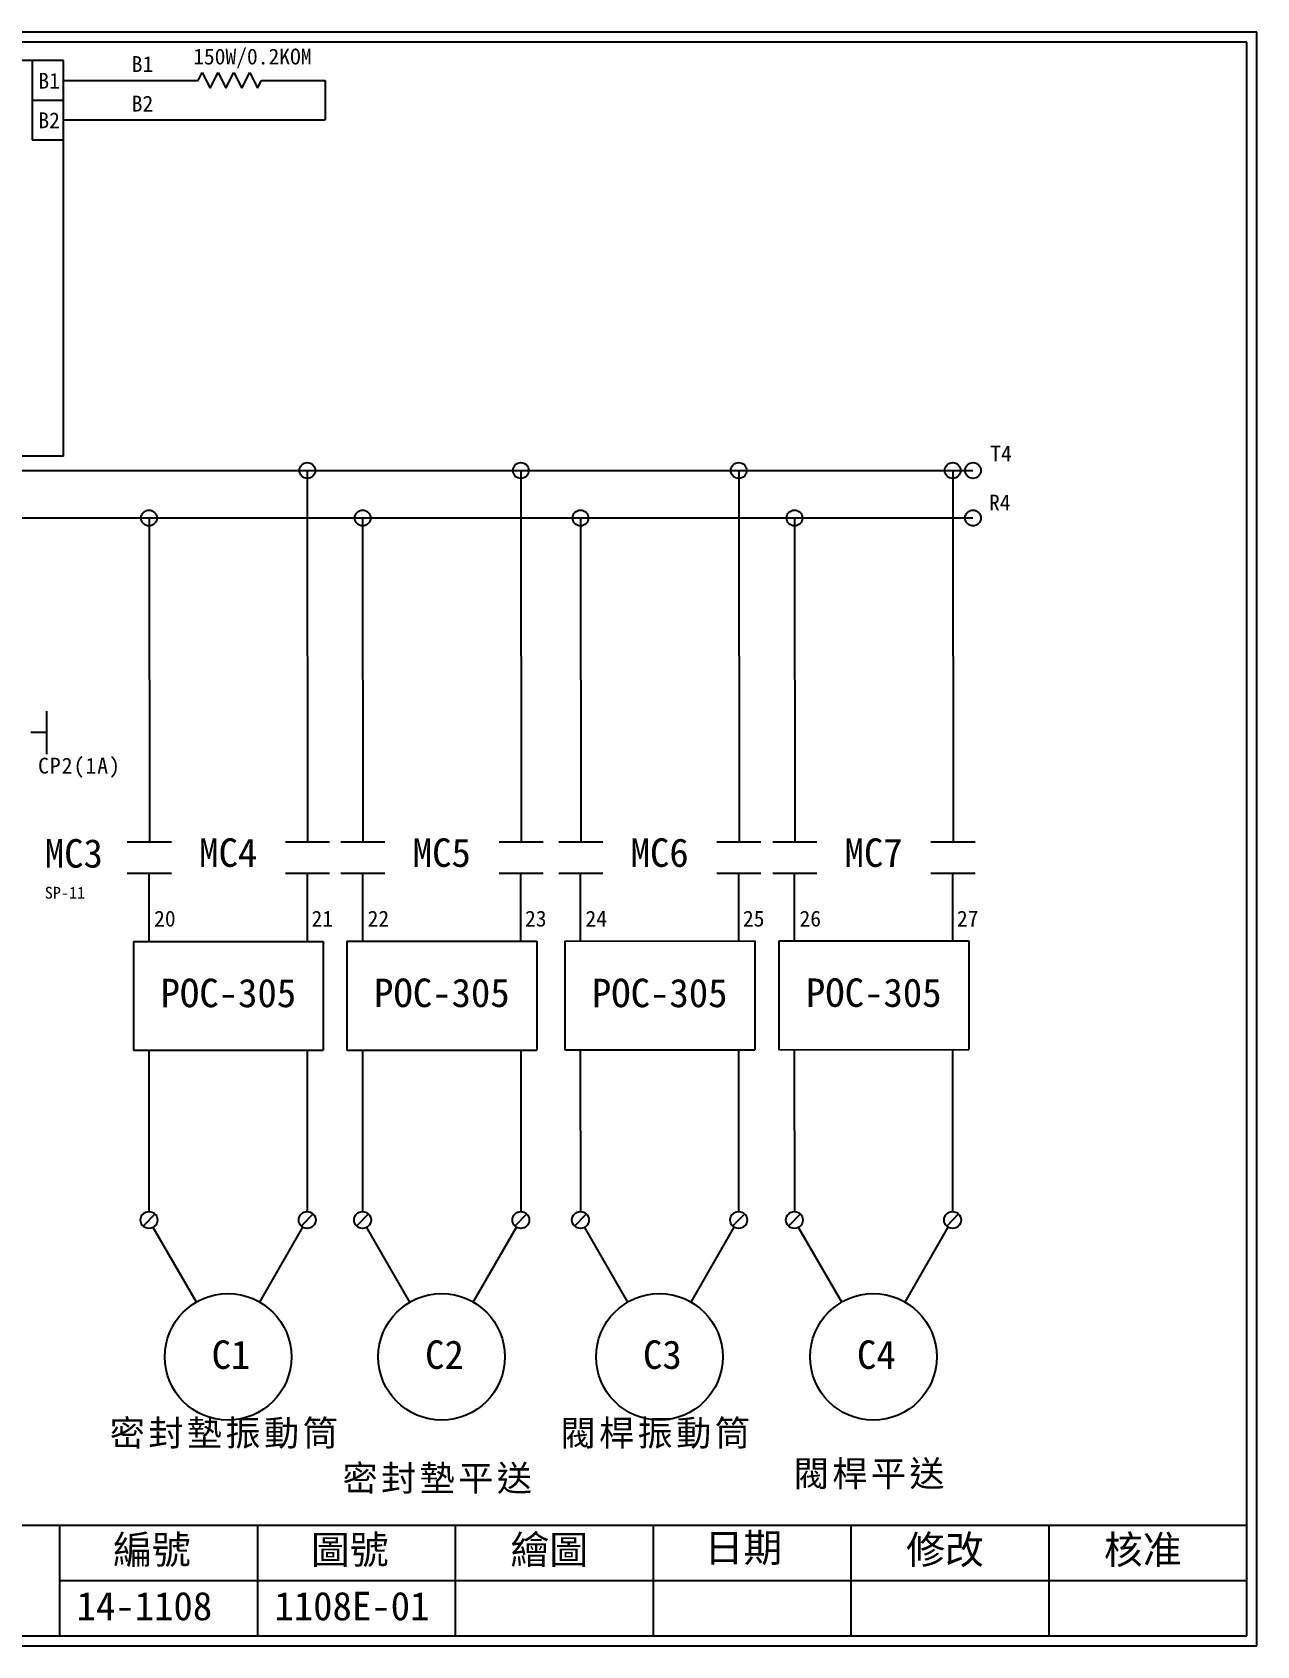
# Model space of a CAD drawing. Extents: x 10 to 297, y 3 to 207.
# Drawn here: x 142.3 to 297, y 3 to 207 of the extents above; entities that cross this region are included whole.
import ezdxf

# ---------------------------------------------------------------- set-up
doc = ezdxf.new("R2010")
doc.units = 0
doc.linetypes.add('HIDDEN9', pattern=[3.5, 2, -1.5])
doc.layers.get('0').update_dxf_attribs({"linetype": 'CONTINUOUS'})
doc.layers.add('圖框層', color=7, linetype='CONTINUOUS')
doc.layers.add('標尺寸層', color=3, linetype='CONTINUOUS')
doc.styles.add('STSL', font='kaiu.ttf')
doc.styles.add('標楷體', font='kaiu.ttf')

msp = doc.modelspace()

# ---------------------------------------------------------------- linework, layer by layer
for p, q in [((146.21, 203.39), (119.06, 203.39)), ((142.26, 203.39), (142.26, 198.39)), ((146.21, 153.39), (146.21, 203.39)), ((146.21, 198.39), (146.21, 203.39)), ((146.21, 200.89), (163.24, 200.89)), ((163.24, 200.89), (163.74, 201.89)), ((163.74, 201.89), (164.74, 199.89)), ((164.74, 199.89), (165.74, 201.89)), ((165.74, 201.89), (166.74, 199.89)), ((166.74, 199.89), (167.74, 201.89)), ((167.74, 201.89), (168.74, 199.89)), ((168.74, 199.89), (169.74, 201.89)), ((169.74, 201.89), (170.74, 199.89)), ((170.74, 199.89), (171.24, 200.89)), ((171.24, 200.89), (179.27, 200.89)), ((179.27, 200.89), (179.27, 195.89)), ((142.26, 198.39), (146.21, 198.39)), ((142.26, 198.39), (142.26, 193.39)), ((146.21, 193.39), (146.21, 198.39)), ((146.21, 195.89), (179.27, 195.89)), ((142.26, 193.39), (146.21, 193.39)), ((146.21, 153.39), (119.06, 153.39)), ((177.02, 151.57), (177.06, 104.63)), ((204.01, 151.57), (204.04, 104.63)), ((231.54, 151.57), (231.58, 104.63)), ((258.58, 151.57), (258.62, 104.63)), ((157.02, 145.57), (157.07, 104.63)), ((184.01, 145.57), (184.05, 104.63)), ((211.54, 145.57), (211.58, 104.63)), ((238.58, 145.57), (238.63, 104.63)), ((156.99, 100.66), (157, 92.02)), ((176.99, 100.66), (177, 92.04)), ((183.98, 100.66), (183.98, 92.05)), ((203.98, 100.66), (203.98, 92.07)), ((211.51, 100.66), (211.52, 92.08)), ((231.51, 100.66), (231.52, 92.1)), ((238.55, 100.66), (238.56, 92.11)), ((258.55, 100.66), (258.56, 92.12)), ((157, 78.27), (157.01, 57.89)), ((177, 78.28), (177.01, 57.89)), ((183.99, 78.3), (184, 57.89)), ((203.99, 78.31), (204, 57.89)), ((211.52, 78.32), (211.53, 57.89)), ((231.52, 78.34), (231.53, 57.89)), ((238.56, 78.35), (238.57, 57.89)), ((258.56, 78.37), (258.57, 57.89)), ((157.77, 57.58), (156.26, 56.06)), ((177.77, 57.58), (176.26, 56.06)), ((184.76, 57.58), (183.24, 56.06)), ((204.76, 57.58), (203.24, 56.06)), ((212.29, 57.58), (210.77, 56.06)), ((232.29, 57.58), (230.77, 56.06)), ((239.33, 57.58), (237.82, 56.06)), ((259.33, 57.58), (257.82, 56.06)), ((163, 46.45), (157.55, 55.89)), ((171, 46.45), (176.46, 55.9)), ((189.99, 46.45), (184.53, 55.89)), ((197.99, 46.45), (203.45, 55.9)), ((217.52, 46.45), (212.07, 55.89)), ((225.52, 46.45), (230.98, 55.9)), ((244.56, 46.45), (239.11, 55.89)), ((252.56, 46.45), (258.02, 55.9))]:
    msp.add_line(p, q)
at = {"color": 7, "linetype": 'HIDDEN9'}
msp.add_line((144.06, 118.43), (121.09, 118.43), dxfattribs=at)
for centre, radius in [((157.01, 56.82), 1.07), ((177.01, 56.82), 1.07), ((184, 56.82), 1.07), ((204, 56.82), 1.07), ((211.53, 56.82), 1.07), ((231.53, 56.82), 1.07), ((238.57, 56.82), 1.07), ((258.57, 56.82), 1.07), ((167, 39.52), 8), ((193.99, 39.52), 8), ((221.52, 39.52), 8), ((248.56, 39.52), 8)]:
    msp.add_circle(centre, radius)
at = {"layer": '圖框層', "color": 7}
for p, q in [((297, 206.97), (10, 206.97)), ((297, 3), (297, 206.97)), ((295.75, 205.72), (11.25, 205.72)), ((295.75, 4.25), (295.75, 205.72)), ((11.25, 18.25), (295.75, 18.25)), ((145.75, 4.25), (145.75, 18.25)), ((170.75, 4.25), (170.75, 18.25)), ((195.75, 4.25), (195.75, 18.25)), ((220.75, 4.25), (220.75, 18.25)), ((245.75, 4.25), (245.75, 18.25)), ((270.75, 4.25), (270.75, 18.25)), ((145.75, 11.25), (295.75, 11.25)), ((11.25, 4.25), (295.75, 4.25)), ((10, 3), (297, 3))]:
    msp.add_line(p, q, dxfattribs=at)
at = {"layer": '標尺寸層', "color": 7}
for p, q in [((78.55, 151.57), (261.14, 151.57)), ((78.55, 145.57), (261.14, 145.57)), ((144.06, 121.16), (144.06, 115.7)), ((154.27, 104.63), (159.84, 104.63)), ((174.27, 104.63), (179.84, 104.63)), ((181.25, 104.63), (186.82, 104.63)), ((201.25, 104.63), (206.82, 104.63)), ((208.79, 104.63), (214.35, 104.63)), ((228.79, 104.63), (234.35, 104.63)), ((235.83, 104.63), (241.4, 104.63)), ((255.83, 104.63), (261.4, 104.63)), ((154.27, 100.66), (159.84, 100.66)), ((174.27, 100.66), (179.84, 100.66)), ((181.25, 100.66), (186.82, 100.66)), ((201.25, 100.66), (206.82, 100.66)), ((208.79, 100.66), (214.35, 100.66)), ((228.79, 100.66), (234.35, 100.66)), ((235.83, 100.66), (241.4, 100.66)), ((255.83, 100.66), (261.4, 100.66)), ((155.04, 92.02), (179.04, 92.04)), ((155.04, 92.02), (155.04, 78.27)), ((179.04, 92.04), (179.04, 78.28)), ((182.03, 92.05), (206.03, 92.07)), ((182.03, 92.05), (182.03, 78.29)), ((206.03, 92.07), (206.03, 78.31)), ((209.56, 92.08), (233.56, 92.1)), ((209.56, 92.08), (209.56, 78.32)), ((233.56, 92.1), (233.56, 78.34)), ((236.61, 92.11), (260.6, 92.13)), ((236.61, 92.11), (236.61, 78.35)), ((260.6, 92.13), (260.6, 78.37)), ((155.04, 78.27), (179.04, 78.28)), ((182.03, 78.29), (206.03, 78.31)), ((209.56, 78.32), (233.56, 78.34)), ((236.61, 78.35), (260.6, 78.37))]:
    msp.add_line(p, q, dxfattribs=at)
for centre in [(177.02, 151.57), (204.01, 151.57), (231.54, 151.57), (258.58, 151.57), (261.14, 151.57), (157.02, 145.57), (184.01, 145.57), (211.54, 145.57), (238.58, 145.57), (261.14, 145.57)]:
    msp.add_circle(centre, 1, dxfattribs=at)

# ---------------------------------------------------------------- texts
at = {"color": 0, "attachment_point": 2, "style": '標楷體'}
for s, insert, char_height, width in [('\\pt4;{\\T1.1;CP2(1A)}', (148.23, 115.26), 2, 12.994), ('{\\T1.1;密封墊振動筒}', (166.68, 31.52), 3.25, 29.841), ('{\\T1.1;閥桿振動筒}', (221.2, 31.52), 3.25, 29.841), ('{\\T1.1;閥桿平送}', (248.24, 26.39), 3.25, 29.841), ('{\\T1.1;密封墊平送}', (193.66, 25.81), 3.25, 29.841)]:
    msp.add_mtext(s, dxfattribs=dict(at, insert=insert, char_height=char_height, width=width))
at = {"layer": '圖框層', "color": 4, "style": 'STSL'}
for s, height, p in [('150W/0.2KOM', 2, (162.59, 202.9)), ('B1', 2, (154.83, 201.95)), ('B1', 2, (143.03, 199.84)), ('B2', 2, (154.83, 196.95)), ('B2', 2, (143.03, 194.84)), ('T4', 2, (263.32, 152.71)), ('R4', 2, (263.17, 146.52)), ('MC3', 3.6, (143.84, 101.37)), ('MC4', 3.6, (163.35, 101.46)), ('MC5', 3.6, (190.34, 101.46)), ('MC6', 3.6, (217.87, 101.46)), ('MC7', 3.6, (244.91, 101.46)), ('SP-11', 1.5, (143.84, 97.44)), ('20', 2, (157.66, 93.92)), ('21', 2, (177.55, 93.92)), ('22', 2, (184.64, 93.92)), ('23', 2, (204.53, 93.92)), ('24', 2, (212.17, 93.92)), ('25', 2, (232.07, 93.92)), ('26', 2, (239.22, 93.92)), ('27', 2, (259.11, 93.92)), ('POC-305', 3.6, (158.47, 83.72)), ('POC-305', 3.6, (185.45, 83.74)), ('POC-305', 3.6, (212.98, 83.72)), ('POC-305', 3.6, (240.03, 83.76)), ('C1', 3.6, (164.92, 38)), ('C2', 3.6, (191.9, 38)), ('C3', 3.6, (219.44, 38)), ('C4', 3.6, (246.48, 38)), ('編號', 3.6, (152.47, 13.34)), ('圖號', 3.6, (177.47, 13.34)), ('繪圖', 3.6, (202.69, 13.34)), ('日期', 3.6, (227.22, 13.59)), ('修改', 3.6, (252.69, 13.34)), ('核准', 3.6, (277.69, 13.34)), ('14-1108', 3.6, (147.86, 6.22)), ('1108E-01', 3.6, (172.86, 6.22))]:
    msp.add_text(s, height=height, dxfattribs=at).set_placement(p)

doc.saveas('drawing.dxf')
